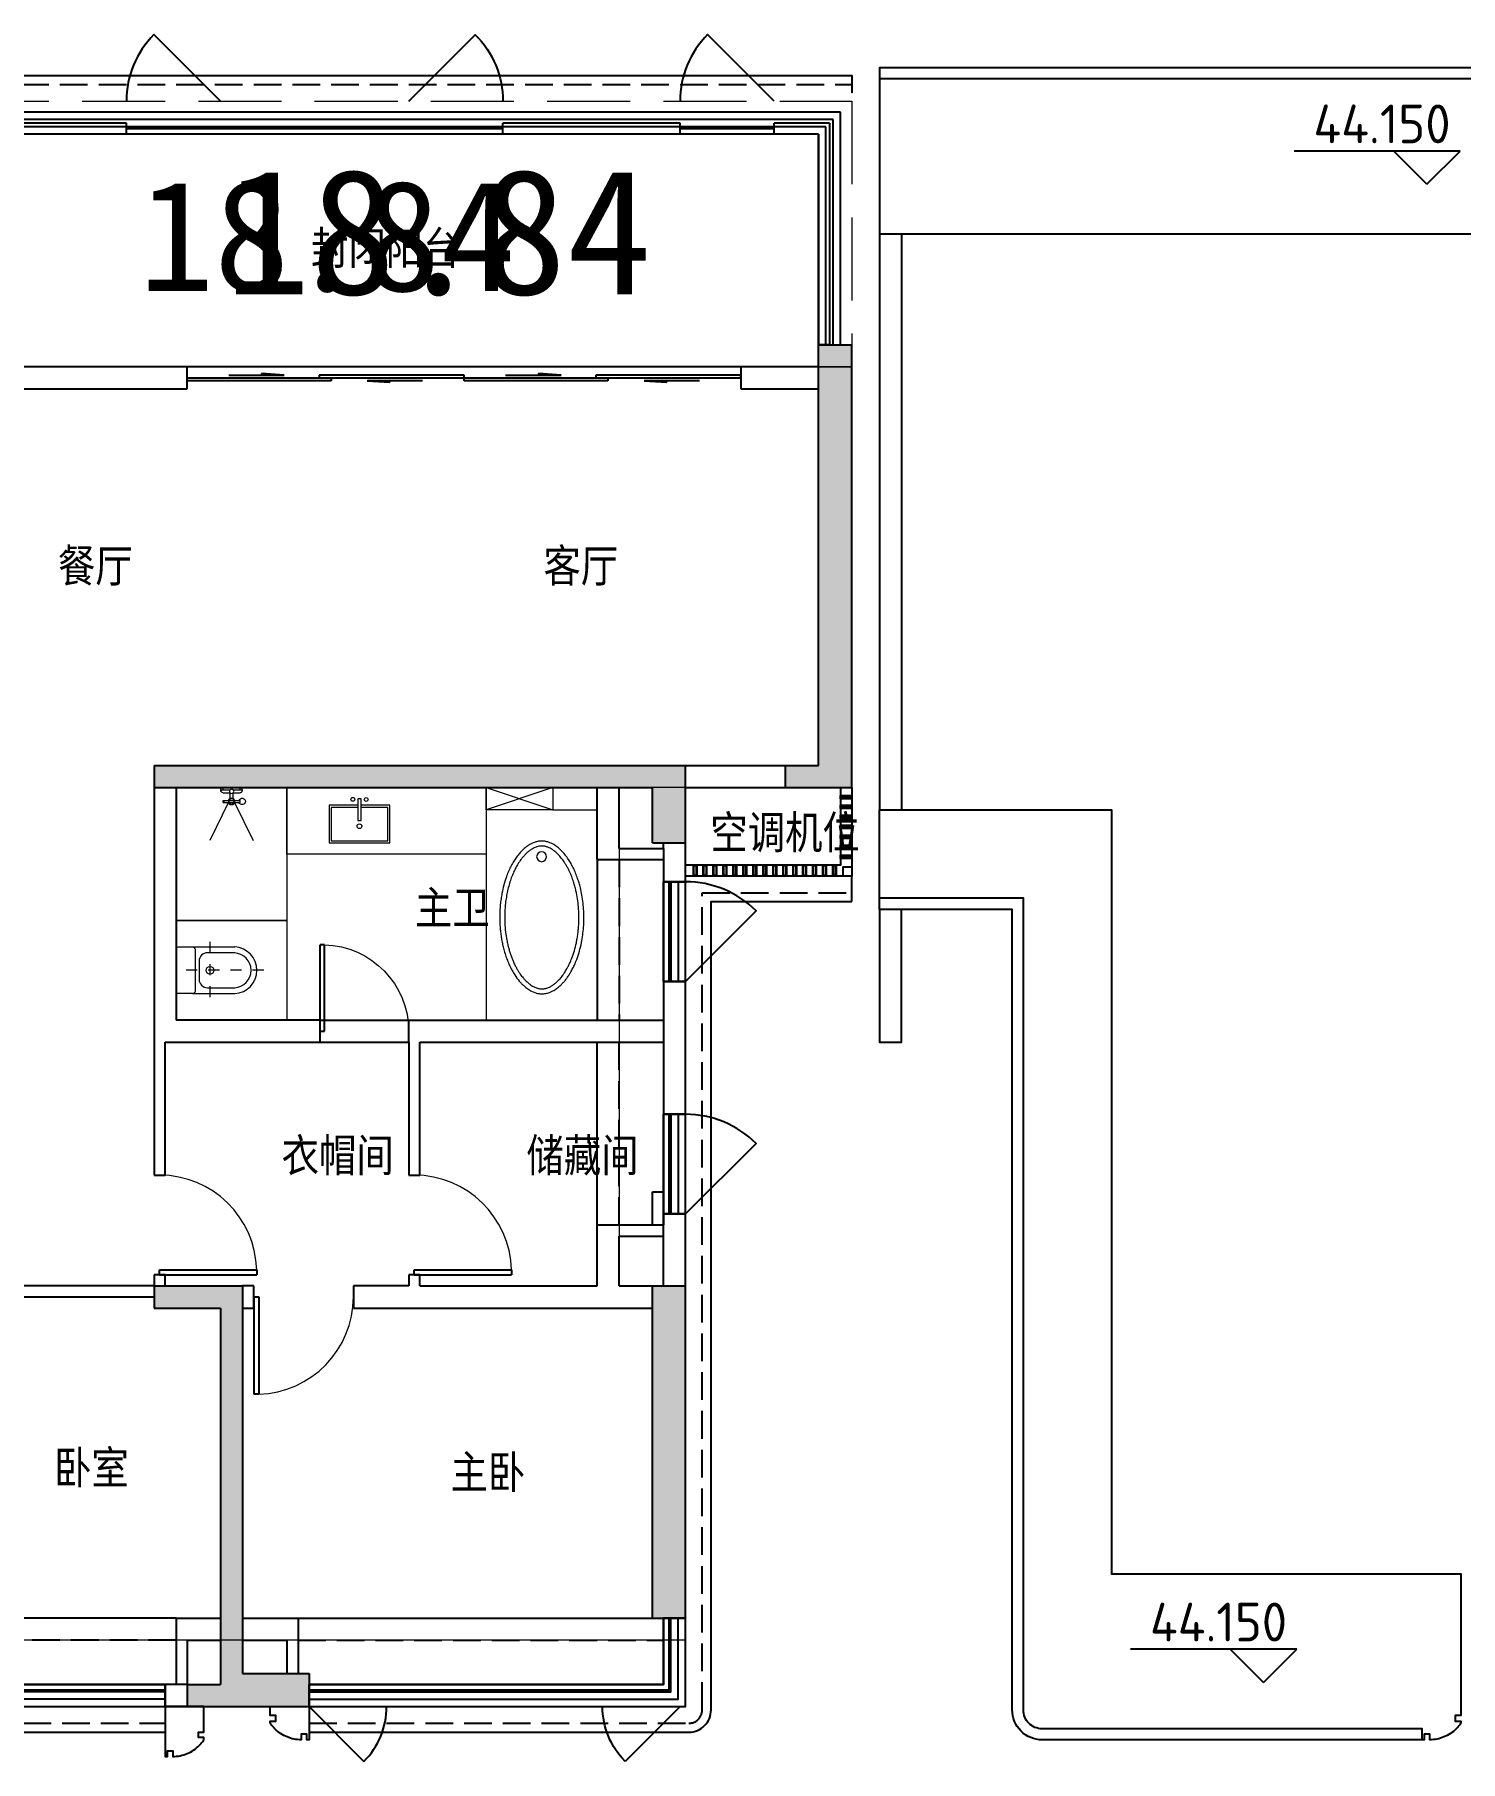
# Model space of a CAD drawing. Extents: x 512858 to 514372, y -232486 to -231710.
# Drawn here: x 513216.56 to 513229.44, y -232245.08 to -232229.49 of the extents above; entities that cross this region are included whole.
import ezdxf

# ---------------------------------------------------------------- set-up
doc = ezdxf.new("R2010")
doc.units = 0
doc.header["$LTSCALE"] = 1000
for name, pattern in [('__DASH', [0.35, 0.25, -0.1]), ('B1+B2户型(2#185报审版）-2$0$__DASH', [0.35, 0.25, -0.1]), ('B1+B2户型(2#185报审版）-2$0$DASH', [0.35, 0.25, -0.1]), ('DASH', [0.35, 0.25, -0.1])]:
    doc.linetypes.add(name, pattern=pattern)
doc.layers.get('0').update_dxf_attribs({"color": 252})
for name, color, linetype in [('$面积结果', 7, 'Continuous'), ('0-铝板', 253, 'Continuous'), ('6#-造型-1F（实施版）金属型材-METAL-S', 253, 'Continuous'), ('A-ANNO-100-DIM-E', 253, 'Continuous'), ('A-ANNO-100-TXT', 252, 'Continuous'), ('A-METAL-E', 253, 'Continuous'), ('A-STR-CONC-E', 253, 'Continuous'), ('A-WALL-S', 252, 'Continuous'), ('B1+B2户型(2#185报审版）-2$0$A-DOOR', 253, 'Continuous'), ('B1+B2户型(2#185报审版）-2$0$A-METAL-S', 253, 'Continuous'), ('B1+B2户型(2#185报审版）-2$0$A-PART-S', 253, 'Continuous'), ('B1+B2户型(2#185报审版）-2$0$A-PATT-COLU', 253, 'Continuous'), ('B1+B2户型(2#185报审版）-2$0$A-STR-CONC-B', 253, 'Continuous'), ('B1+B2户型(2#185报审版）-2$0$A-STR-CONC-E', 253, 'Continuous'), ('B1+B2户型(2#185报审版）-2$0$A-STR-CONC-H', 253, 'Continuous'), ('B1+B2户型(2#185报审版）-2$0$A-WALL-S', 253, 'Continuous'), ('B1+B2户型(2#185报审版）-2$0$A-WINDOW', 253, 'Continuous'), ('PUB_TEXT', 252, 'Continuous')]:
    doc.layers.add(name, color=color, linetype=linetype)
for name, color, linetype, lineweight in [('B1+B2户型(2#185报审版）-2$0$AE-FURN-MOVE', 253, 'Continuous', 20), ('面积-计容-住宅-0.5', 1, 'Continuous', 0), ('面积-计容-住宅-1', 1, 'Continuous', 0)]:
    doc.layers.add(name, color=color, linetype=linetype, lineweight=lineweight)
doc.styles.add('dw', font='simhei.ttf')
doc.styles.add('TYDG_02', font='TSSDENG.shx', dxfattribs={"width": 0.8, "bigfont": 'hztxt.shx'})

# ---------------------------------------------------------------- blocks, each defined once
blk = doc.blocks.new('1新176wz14')
at = {"layer": 'A-ANNO-100-TXT', "style": 'TYDG_02'}
for s, p in [('封闭阳台', (-135639, -1319879, 0)), ('餐厅', (-137925, -1322748)), ('客厅', (-133541, -1322748)), ('空调机位', (-132034, -1325156, -1)), ('主卫', (-134701, -1325837)), ('衣帽间', (-135905, -1328073)), ('储藏间', (-133694, -1328073)), ('卧室', (-137960, -1330892)), ('主卧', (-134380, -1330934))]:
    blk.add_text(s, height=337.6, dxfattribs=at).set_placement(p)
blk = doc.blocks.new('1新173qjoijgwjirwj')
at = {"layer": '6#-造型-1F（实施版）金属型材-METAL-S'}
blk.add_lwpolyline([(1778590, -392199), (1787490, -392199), (1787490, -392351), (1787490, -392351)], dxfattribs=at)
at = {"layer": '6#-造型-1F（实施版）金属型材-METAL-S', "color": 61, "linetype": '__DASH'}
blk.add_lwpolyline([(1778590, -392279), (1787490, -392279)], dxfattribs=at)
for points in [[(1756590, -399579), (1757840, -399579), (1757840, -406959, 0.414214), (1757960, -407079), (1781290, -407079)], [(1782590, -407079), (1786020, -407079, 0.414214), (1786140, -406959), (1786140, -399579), (1787490, -399579)]]:
    blk.add_lwpolyline(points, format="xyb", dxfattribs=at)
at = {"layer": '6#-造型-1F（实施版）金属型材-METAL-S'}
for points in [[(1756590, -399659), (1757760, -399659), (1757760, -406959, 0.414214), (1757960, -407159), (1781290, -407159)], [(1782590, -407159), (1786020, -407159, 0.414214), (1786220, -406959), (1786220, -399659), (1787490, -399659)]]:
    blk.add_lwpolyline(points, format="xyb", dxfattribs=at)
at = {"layer": '6#-造型-1F（实施版）金属型材-METAL-S', "color": 61}
blk.add_lwpolyline([(1781640, -407229), (1781640, -407209), (1781590, -407209), (1781590, -407159), (1781640, -407159), (1781640, -406929), (1781290, -406929), (1781290, -407379), (1781310, -407379), (1781310, -407329), (1781360, -407329), (1781360, -407379, 0.097374), (1781489, -407353, 0.097374), (1781598, -407280, 0.024265), (1781620, -407256, 0.024265), (1781640, -407229), (1781640, -407209)], format="xyb", dxfattribs=at)
blk.add_lwpolyline([(1782240, -406929), (1782590, -406929), (1782590, -407229), (1782570, -407229), (1782570, -407179), (1782520, -407179), (1782520, -407229, -0.097374), (1782391, -407203, -0.097374), (1782282, -407130, -0.024265), (1782260, -407106, -0.024265), (1782240, -407079), (1782240, -407059), (1782290, -407059), (1782290, -407009), (1782240, -407009)], format="xyb", close=True, dxfattribs=at)
blk = doc.blocks.new('1新90A$C799B250F')
at = {"layer": 'A-METAL-E', "elevation": 0}
blk.add_lwpolyline([(30900, 7170), (30900, 7400)], dxfattribs=at)
at = {"layer": '0-铝板', "color": 2}
blk.add_blockref('1新173qjoijgwjirwj', (-1756590, 406829, 0), dxfattribs=at)
blk = doc.blocks.new('1新160bcq14-27')
at = {"layer": 'A-METAL-E', "elevation": 0}
for points in [[(27550, 5750), (24150, 5750)], [(27550, 5700), (24150, 5700)], [(30000, 5750), (29150, 5750)], [(30000, 5700), (29150, 5700)], [(29000, -1050), (29000, -1950)], [(29050, -1050), (29050, -1950)], [(29000, -3150), (29000, -4050)], [(29050, -3150), (29050, -4050)], [(29000, -7700), (29000, -8300), (25800, -8300)], [(29050, -7700), (29050, -8350), (25800, -8350)], [(24500, -8300), (22400, -8300)], [(24500, -8350), (22400, -8350)]]:
    blk.add_lwpolyline(points, dxfattribs=at)
at = {"layer": 'A-WALL-S'}
for p, q in [((24150, 5800), (22650, 5800)), ((24150, 5700), (24150, 5800)), ((29150, 5800), (27550, 5800)), ((27550, 5700), (27550, 5800)), ((29150, 5700), (29150, 5800)), ((30500, 5800), (30000, 5800)), ((30000, 5700), (30000, 5800)), ((30500, 5800), (30500, 3800)), ((24150, 5700), (22650, 5700)), ((29150, 5700), (27550, 5700)), ((30400, 5700), (30000, 5700)), ((30400, 5700), (30400, 3800)), ((30500, 3800), (30400, 3800)), ((28900, -4150), (28900, -3850)), ((28900, -3850), (29000, -3850)), ((29000, -4150), (29000, -3850)), ((28900, -4150), (29000, -4150))]:
    blk.add_line(p, q, dxfattribs=at)
blk = doc.blocks.new('1新121B1+B2户型(2#185报审版）-2$0$6986586658ff3d')
at = {"layer": 'B1+B2户型(2#185报审版）-2$0$AE-FURN-MOVE'}
for p, q in [((-101, 77), (-82, 77)), ((-101, -77), (-101, 77)), ((-82, -77), (-82, 77)), ((-66, 14), (-13, 14)), ((-14, 13), (-14, 77)), ((13, 14), (14, 14)), ((14, 96), (34, 96)), ((14, 13), (14, 96)), ((14, 77), (34, 77)), ((-101, -67), (-82, -67)), ((-101, -77), (-82, -77)), ((-66, -14), (-13, -14)), ((-14, -77), (-14, -13)), ((13, -14), (14, -14)), ((14, -96), (14, -13)), ((14, -77), (34, -77)), ((14, -96), (34, -96))]:
    blk.add_line(p, q, dxfattribs=at)
for points in [[(-101, 27), (-445, 194)], [(-99, -28), (-445, -197)]]:
    blk.add_lwpolyline(points, dxfattribs=at)
for centre, radius in [((-91, 0), 28.8), ((-91, 0), 24), ((0, 0), 19.2)]:
    blk.add_circle(centre, radius, dxfattribs=at)
for centre, radius, start, end in [((-91, 96), 28.8, 289.4712, 250.5288), ((10, 72), 24.4, 78.4801, 168.9001), ((10, -72), 24.4, 191.0999, 281.5199)]:
    blk.add_arc(centre, radius, start, end, dxfattribs=at)
blk = doc.blocks.new('1新118B1+B2户型(2#185报审版）-2$0$69865866586652f-nezb')
at = {"color": 250, "linetype": 'B1+B2户型(2#185报审版）-2$0$DASH', "ltscale": 0.2}
for p, q in [((296757, 367901), (296757, 367111)), ((296501, 367416), (297013, 367416))]:
    blk.add_line(p, q, dxfattribs=at)
for p, q in [((296546, 367259), (296546, 367641)), ((296968, 367259), (296968, 367641))]:
    blk.add_line(p, q)
at = {"color": 250}
blk.add_lwpolyline([(296599, 367641), (296599, 367393, 0.414214), (296674, 367318), (296839, 367318, 0.414214), (296914, 367393), (296914, 367641)], format="xyb", dxfattribs=at)
blk.add_lwpolyline([(296546, 367259, -0.414214), (296567, 367281), (296947, 367281, -0.414214), (296968, 367259), (296968, 367132, -0.414214), (296947, 367111), (296567, 367111, -0.414214), (296546, 367132)], format="xyb", close=True)
blk.add_circle((296757, 367416), 35.2, dxfattribs=at)
blk.add_arc((296757, 367629), 211, 3.0492, 176.9508)
blk.add_arc((296757, 367629), 158, 3.0492, 176.9508, dxfattribs=at)
blk = doc.blocks.new('1新117B1+B2户型(2#185报审版）-2$0$235345')
at = {"layer": 'B1+B2户型(2#185报审版）-2$0$AE-FURN-MOVE', "extrusion": (0.001411, -2.82684e-05, 0.999999)}
for points in [[(20, 289), (20, 550), (-320, 550), (-320, 0), (20, 0), (20, 261)], [(0, 289), (0, 530), (-300, 530), (-300, 20), (0, 20), (0, 261)]]:
    blk.add_lwpolyline(points, dxfattribs=at)
at = {"layer": 'B1+B2户型(2#185报审版）-2$0$AE-FURN-MOVE', "extrusion": (0.001411, -2.82684e-05, 0.999999), "elevation": -1}
blk.add_lwpolyline([(-116, 261), (78, 261), (78, 289), (-116, 289)], close=True, dxfattribs=at)
at = {"layer": 'B1+B2户型(2#185报审版）-2$0$AE-FURN-MOVE'}
for centre, radius in [((74, 335), 17.1), ((-169, 275), 21.4), ((73, 215), 17.1)]:
    blk.add_circle(centre, radius, dxfattribs=at)
blk = doc.blocks.new('1新124B1+B2户型(2#185报审版）-2$0$yg')
at = {"layer": 'B1+B2户型(2#185报审版）-2$0$AE-FURN-MOVE'}
blk.add_circle((157, 0), 50, dxfattribs=at)
for points, knots in [([(0, 0), (0, -4), (0, -8), (1, -17), (1, -22), (2, -31), (3, -34), (4, -43), (5, -48), (8, -59), (10, -64), (14, -78), (18, -87), (26, -104), (30, -113), (43, -134), (51, -147), (71, -172), (82, -184), (107, -209), (120, -222), (150, -246), (166, -258), (197, -278), (211, -287), (241, -303), (256, -311), (288, -327), (304, -334), (339, -348), (356, -355), (390, -366), (405, -371), (436, -380), (452, -385), (493, -395), (518, -400), (570, -409), (596, -413), (649, -419), (675, -421), (729, -424), (756, -424), (809, -424), (836, -423), (890, -419), (916, -416), (968, -409), (994, -405), (1049, -394), (1078, -387), (1134, -371), (1161, -362), (1207, -345), (1226, -337), (1259, -322), (1273, -315), (1299, -301), (1311, -294), (1334, -281), (1346, -273), (1367, -259), (1377, -252), (1397, -237), (1406, -229), (1423, -214), (1431, -206), (1449, -189), (1458, -179), (1471, -163), (1476, -157), (1485, -144), (1489, -138), (1496, -126), (1500, -120), (1508, -104), (1512, -96), (1518, -81), (1520, -75), (1524, -63), (1526, -57), (1529, -44), (1530, -38), (1532, -25), (1532, -19), (1533, -9), (1533, -4), (1533, 3), (1532, 6), (1532, 14), (1531, 19), (1530, 31), (1529, 36), (1527, 47), (1525, 53), (1522, 64), (1520, 70), (1512, 90), (1506, 103), (1489, 132), (1480, 146), (1461, 169), (1453, 178), (1439, 193), (1433, 199), (1419, 212), (1413, 218), (1386, 240), (1365, 255), (1328, 279), (1314, 288), (1288, 302), (1278, 307), (1257, 318), (1245, 323), (1218, 335), (1201, 342), (1166, 355), (1148, 361), (1112, 373), (1093, 378), (1058, 387), (1042, 391), (1009, 397), (992, 401), (959, 406), (942, 409), (907, 413), (890, 415), (854, 418), (834, 419), (795, 420), (775, 421), (736, 420), (716, 420), (677, 418), (658, 416), (619, 413), (600, 410), (562, 405), (543, 402), (497, 393), (470, 387), (418, 373), (392, 365), (349, 350), (330, 343), (295, 328), (277, 320), (244, 303), (228, 295), (198, 277), (184, 268), (157, 249), (144, 239), (120, 220), (109, 210), (93, 194), (87, 188), (77, 177), (72, 171), (62, 160), (58, 154), (49, 142), (45, 136), (37, 123), (33, 117), (25, 102), (21, 94), (14, 76), (11, 68), (7, 54), (6, 48), (4, 39), (3, 35), (2, 27), (1, 23), (1, 15), (0, 12), (0, 5), (0, 3), (0, 0)], [0, 0, 0, 0, 0.037021, 0.037021, 0.080732, 0.080732, 0.113851, 0.113851, 0.160008, 0.160008, 0.207084, 0.207084, 0.280428, 0.280428, 0.353771, 0.353771, 0.455292, 0.455292, 0.556813, 0.556813, 0.658334, 0.658334, 0.759855, 0.759855, 0.837553, 0.837553, 0.915251, 0.915251, 0.992948, 0.992948, 1.070646, 1.070646, 1.135217, 1.135217, 1.199787, 1.199787, 1.297776, 1.297776, 1.395764, 1.395764, 1.493752, 1.493752, 1.591741, 1.591741, 1.689729, 1.689729, 1.787717, 1.787717, 1.885706, 1.885706, 2.000766, 2.000766, 2.115826, 2.115826, 2.201815, 2.201815, 2.271991, 2.271991, 2.335451, 2.335451, 2.39891, 2.39891, 2.462369, 2.462369, 2.525829, 2.525829, 2.589288, 2.589288, 2.668531, 2.668531, 2.719375, 2.719375, 2.770219, 2.770219, 2.821062, 2.821062, 2.895968, 2.895968, 2.946183, 2.946183, 3.001676, 3.001676, 3.057168, 3.057168, 3.112661, 3.112661, 3.152327, 3.152327, 3.177247, 3.177247, 3.227089, 3.227089, 3.276931, 3.276931, 3.326773, 3.326773, 3.376615, 3.376615, 3.492619, 3.492619, 3.608623, 3.608623, 3.68062, 3.68062, 3.731228, 3.731228, 3.781836, 3.781836, 3.91484, 3.91484, 3.993303, 3.993303, 4.046118, 4.046118, 4.098933, 4.098933, 4.175453, 4.175453, 4.251973, 4.251973, 4.328494, 4.328494, 4.392238, 4.392238, 4.455982, 4.455982, 4.519726, 4.519726, 4.58347, 4.58347, 4.654987, 4.654987, 4.726504, 4.726504, 4.798021, 4.798021, 4.869538, 4.869538, 4.941055, 4.941055, 5.012573, 5.012573, 5.118454, 5.118454, 5.224335, 5.224335, 5.306415, 5.306415, 5.388495, 5.388495, 5.470575, 5.470575, 5.552655, 5.552655, 5.634735, 5.634735, 5.716815, 5.716815, 5.763416, 5.763416, 5.810018, 5.810018, 5.85662, 5.85662, 5.907934, 5.907934, 5.959249, 5.959249, 6.032726, 6.032726, 6.106203, 6.106203, 6.154904, 6.154904, 6.190129, 6.190129, 6.225355, 6.225355, 6.259538, 6.259538, 6.283185, 6.283185, 6.283185, 6.283185]), ([(50, 0), (50, -5), (50, -11), (51, -20), (52, -25), (53, -33), (54, -37), (56, -46), (58, -51), (61, -60), (63, -64), (69, -80), (75, -91), (87, -110), (92, -118), (102, -131), (107, -137), (116, -147), (121, -153), (132, -164), (137, -169), (148, -179), (154, -185), (167, -195), (173, -200), (193, -215), (206, -224), (229, -239), (238, -244), (257, -255), (266, -260), (286, -271), (296, -276), (323, -288), (339, -295), (373, -308), (391, -314), (424, -325), (438, -329), (468, -337), (484, -341), (525, -351), (552, -356), (605, -364), (632, -367), (678, -371), (696, -372), (733, -374), (751, -374), (788, -374), (806, -374), (844, -372), (864, -371), (899, -367), (915, -366), (946, -362), (962, -359), (992, -354), (1006, -351), (1047, -343), (1074, -336), (1126, -321), (1151, -312), (1194, -296), (1213, -288), (1239, -276), (1248, -271), (1266, -262), (1274, -258), (1290, -249), (1297, -245), (1310, -237), (1317, -232), (1331, -223), (1339, -218), (1352, -208), (1358, -203), (1370, -194), (1376, -189), (1392, -175), (1401, -166), (1415, -151), (1420, -146), (1428, -136), (1432, -131), (1439, -122), (1442, -117), (1452, -103), (1457, -94), (1464, -80), (1467, -75), (1471, -64), (1473, -58), (1476, -49), (1477, -45), (1479, -38), (1479, -35), (1481, -29), (1481, -26), (1482, -20), (1482, -18), (1482, -13), (1482, -10), (1483, -3), (1483, 1), (1482, 10), (1482, 15), (1481, 23), (1480, 26), (1478, 35), (1477, 40), (1474, 49), (1472, 54), (1468, 65), (1466, 70), (1461, 81), (1458, 86), (1451, 98), (1447, 104), (1439, 116), (1436, 120), (1428, 130), (1424, 135), (1412, 149), (1402, 159), (1386, 175), (1379, 181), (1366, 191), (1360, 196), (1348, 206), (1341, 210), (1327, 221), (1318, 226), (1301, 237), (1292, 243), (1272, 254), (1262, 259), (1238, 271), (1225, 277), (1201, 288), (1190, 293), (1167, 301), (1156, 306), (1132, 314), (1119, 318), (1094, 325), (1081, 329), (1054, 336), (1040, 340), (1011, 346), (996, 349), (967, 354), (951, 357), (906, 363), (875, 366), (821, 370), (797, 370), (754, 371), (735, 370), (697, 369), (678, 368), (638, 364), (616, 362), (573, 356), (551, 352), (509, 344), (489, 340), (448, 329), (429, 324), (391, 312), (373, 306), (339, 292), (322, 285), (293, 272), (281, 266), (256, 253), (243, 246), (222, 233), (215, 228), (200, 218), (193, 213), (176, 201), (167, 194), (153, 182), (148, 178), (139, 169), (134, 165), (122, 152), (114, 144), (100, 127), (94, 118), (83, 102), (78, 94), (69, 79), (66, 71), (61, 59), (59, 53), (55, 41), (54, 35), (51, 22), (51, 15), (50, 6), (50, 3), (50, 0)], [0, 0, 0, 0, 0.063551, 0.063551, 0.112445, 0.112445, 0.161338, 0.161338, 0.210745, 0.210745, 0.260152, 0.260152, 0.374501, 0.374501, 0.446731, 0.446731, 0.496686, 0.496686, 0.546641, 0.546641, 0.594786, 0.594786, 0.642931, 0.642931, 0.691076, 0.691076, 0.778683, 0.778683, 0.831735, 0.831735, 0.884787, 0.884787, 0.937839, 0.937839, 1.017992, 1.017992, 1.098145, 1.098145, 1.161479, 1.161479, 1.225971, 1.225971, 1.331338, 1.331338, 1.436706, 1.436706, 1.506435, 1.506435, 1.576165, 1.576165, 1.645894, 1.645894, 1.720048, 1.720048, 1.781579, 1.781579, 1.843111, 1.843111, 1.899371, 1.899371, 2.011891, 2.011891, 2.124411, 2.124411, 2.213491, 2.213491, 2.260409, 2.260409, 2.307328, 2.307328, 2.347694, 2.347694, 2.388061, 2.388061, 2.438513, 2.438513, 2.481394, 2.481394, 2.524274, 2.524274, 2.610034, 2.610034, 2.658521, 2.658521, 2.702819, 2.702819, 2.747116, 2.747116, 2.835711, 2.835711, 2.890833, 2.890833, 2.952008, 2.952008, 2.99153, 2.99153, 3.031052, 3.031052, 3.063824, 3.063824, 3.096596, 3.096596, 3.123505, 3.123505, 3.177323, 3.177323, 3.231141, 3.231141, 3.272252, 3.272252, 3.326686, 3.326686, 3.38112, 3.38112, 3.435555, 3.435555, 3.489989, 3.489989, 3.552714, 3.552714, 3.597223, 3.597223, 3.641732, 3.641732, 3.730751, 3.730751, 3.784873, 3.784873, 3.828851, 3.828851, 3.872829, 3.872829, 3.925913, 3.925913, 3.978997, 3.978997, 4.036125, 4.036125, 4.103233, 4.103233, 4.156175, 4.156175, 4.209118, 4.209118, 4.263967, 4.263967, 4.318817, 4.318817, 4.378019, 4.378019, 4.437222, 4.437222, 4.496424, 4.496424, 4.614829, 4.614829, 4.705101, 4.705101, 4.776994, 4.776994, 4.848886, 4.848886, 4.933348, 4.933348, 5.017809, 5.017809, 5.102271, 5.102271, 5.186733, 5.186733, 5.268161, 5.268161, 5.349588, 5.349588, 5.41233, 5.41233, 5.487032, 5.487032, 5.533635, 5.533635, 5.580738, 5.580738, 5.649342, 5.649342, 5.688436, 5.688436, 5.727529, 5.727529, 5.805717, 5.805717, 5.883904, 5.883904, 5.962091, 5.962091, 6.03947, 6.03947, 6.097192, 6.097192, 6.172115, 6.172115, 6.247037, 6.247037, 6.283185, 6.283185, 6.283185, 6.283185])]:
    blk.add_open_spline(points, degree=3, knots=knots, dxfattribs=at)
blk = doc.blocks.new('1新113B1+B2户型(2#185报审版）-2$0$$DorLib2D$00000114')
at = {"color": 0}
blk.add_line((0.5, 0), (-0.207, 0.707), dxfattribs=at)
blk.add_arc((0.5, 0), 1, 135, 180, dxfattribs=at)
blk = doc.blocks.new('1新116B1+B2户型(2#185报审版）-2$0$$WINLIB2D$00000001')
at = {"color": 0}
for points in [[(-0.5, 0.5), (-0.5, -0.5)], [(-0.5, 0.5), (0.5, 0.5)], [(0.5, -0.5), (0.5, 0.5)], [(0.5, 0.1667), (-0.5, 0.1667)], [(0.5, -0.1667), (-0.5, -0.1667)], [(-0.5, -0.5), (0.5, -0.5)]]:
    blk.add_lwpolyline(points, dxfattribs=at)
blk = doc.blocks.new('1新112B1+B2户型(2#185报审版）-2$0$$DorLib2D$00000001')
for p, q in [((0.45, 0.975), (0.5, 0.975)), ((0.45, 0), (0.45, 0.975)), ((0.5, 0), (0.5, 0.975)), ((0.5, 0), (0.45, 0))]:
    blk.add_line(p, q)
at = {"lineweight": 13}
blk.add_arc((0.475, 0), 0.975, 91.4693, 180, dxfattribs=at)
blk = doc.blocks.new('1新114B1+B2户型(2#185报审版）-2$0$$DorLib2D$00000131')
at = {"color": 0, "linetype": 'Continuous'}
for p, q in [((0.15, 0.125), (0.2319, 0.1973)), ((0.2319, 0.1973), (0.2319, 0.125)), ((-0.5, 0.125), (-0.5, 0)), ((0.0192, 0.125), (-0.5, 0.125)), ((0.0192, 0), (0.0192, 0.125)), ((0.35, 0.125), (0.15, 0.125)), ((-0.5, 0), (0.0192, 0)), ((-0.024, 0), (0.5, 0)), ((-0.024, -0.125), (-0.024, 0)), ((0.5, 0), (0.5, -0.125)), ((-0.35, -0.125), (-0.15, -0.125)), ((-0.2319, -0.1973), (-0.2319, -0.125)), ((-0.15, -0.125), (-0.2319, -0.1973)), ((0.5, -0.125), (-0.024, -0.125))]:
    blk.add_line(p, q, dxfattribs=at)
blk = doc.blocks.new('1新110B1+B2户型(2#185报审版）-2')
at = {"layer": 'B1+B2户型(2#185报审版）-2$0$A-PATT-COLU'}
for points in [[(-131057, -997471), (-130757, -997471), (-130757, -997171), (-131057, -997171)], [(-131057, -1000971), (-130757, -1001171), (-130757, -997471), (-131057, -997471)], [(-137057, -1001171), (-132957, -1001171), (-132957, -1000971), (-137057, -1000971)], [(-132957, -1000971), (-132957, -1001171), (-132557, -1001171), (-132257, -1000971)], [(-132257, -1001671), (-132257, -1000971), (-132557, -1001171), (-132557, -1001671)], [(-131357, -1001171), (-130757, -1001171), (-131057, -1000971), (-131357, -1000971)], [(-137057, -1005871), (-136957, -1005871), (-136957, -1005671), (-137057, -1005671)], [(-136957, -1005671), (-136957, -1005871), (-136457, -1005871), (-136257, -1005671)], [(-136257, -1005671), (-136457, -1005871), (-136457, -1008771), (-136257, -1008771)], [(-132257, -1008671), (-132257, -1005671), (-132557, -1005671), (-132557, -1008671)], [(-136257, -1008771), (-136457, -1008771), (-136457, -1009271), (-136357, -1009304), (-136257, -1009171)], [(-136357, -1009304), (-136357, -1009471), (-135857, -1009471), (-135857, -1009171), (-136257, -1009171)], [(-135857, -1009171), (-135857, -1009471), (-135657, -1009471), (-135657, -1009171)], [(-136757, -1009471), (-136357, -1009471), (-136357, -1009304), (-136457, -1009271), (-136757, -1009271)]]:
    blk.add_hatch(color=256, dxfattribs=at).paths.add_polyline_path(points)
at = {"layer": 'B1+B2户型(2#185报审版）-2$0$A-DOOR'}
for p, q in [((-134257, -997371), (-136757, -997371)), ((-131757, -997371), (-134257, -997371)), ((-135557, -1003271), (-134757, -1003271)), ((-135557, -1003471), (-134757, -1003471))]:
    blk.add_line(p, q, dxfattribs=at)
at = {"layer": 'B1+B2户型(2#185报审版）-2$0$A-METAL-S'}
for points in [[(-130757, -1001241), (-130757, -1001271), (-130857, -1001271), (-130857, -1001241)], [(-130762, -1001246), (-130762, -1001266), (-130852, -1001266), (-130852, -1001246)], [(-130757, -1001331), (-130757, -1001361), (-130857, -1001361), (-130857, -1001331)], [(-130762, -1001336), (-130762, -1001356), (-130852, -1001356), (-130852, -1001336)], [(-130757, -1001421), (-130757, -1001451), (-130857, -1001451), (-130857, -1001421)], [(-130757, -1001511), (-130757, -1001541), (-130857, -1001541), (-130857, -1001511)], [(-130762, -1001426), (-130762, -1001446), (-130852, -1001446), (-130852, -1001426)], [(-130762, -1001516), (-130762, -1001536), (-130852, -1001536), (-130852, -1001516)], [(-130757, -1001601), (-130757, -1001631), (-130857, -1001631), (-130857, -1001601)], [(-130757, -1001691), (-130757, -1001721), (-130857, -1001721), (-130857, -1001691)], [(-130762, -1001606), (-130762, -1001626), (-130852, -1001626), (-130852, -1001606)], [(-130762, -1001696), (-130762, -1001716), (-130852, -1001716), (-130852, -1001696)], [(-132157, -1001971), (-132187, -1001971), (-132187, -1001871), (-132157, -1001871)], [(-132162, -1001966), (-132182, -1001966), (-132182, -1001876), (-132162, -1001876)], [(-132067, -1001971), (-132097, -1001971), (-132097, -1001871), (-132067, -1001871)], [(-132072, -1001966), (-132092, -1001966), (-132092, -1001876), (-132072, -1001876)], [(-131977, -1001971), (-132007, -1001971), (-132007, -1001871), (-131977, -1001871)], [(-131982, -1001966), (-132002, -1001966), (-132002, -1001876), (-131982, -1001876)], [(-131887, -1001971), (-131917, -1001971), (-131917, -1001871), (-131887, -1001871)], [(-131892, -1001966), (-131912, -1001966), (-131912, -1001876), (-131892, -1001876)], [(-131797, -1001971), (-131827, -1001971), (-131827, -1001871), (-131797, -1001871)], [(-131802, -1001966), (-131822, -1001966), (-131822, -1001876), (-131802, -1001876)], [(-131707, -1001971), (-131737, -1001971), (-131737, -1001871), (-131707, -1001871)], [(-131712, -1001966), (-131732, -1001966), (-131732, -1001876), (-131712, -1001876)], [(-131617, -1001971), (-131647, -1001971), (-131647, -1001871), (-131617, -1001871)], [(-131622, -1001966), (-131642, -1001966), (-131642, -1001876), (-131622, -1001876)], [(-131527, -1001971), (-131557, -1001971), (-131557, -1001871), (-131527, -1001871)], [(-131532, -1001966), (-131552, -1001966), (-131552, -1001876), (-131532, -1001876)], [(-131437, -1001971), (-131467, -1001971), (-131467, -1001871), (-131437, -1001871)], [(-131442, -1001966), (-131462, -1001966), (-131462, -1001876), (-131442, -1001876)], [(-131347, -1001971), (-131377, -1001971), (-131377, -1001871), (-131347, -1001871)], [(-131352, -1001966), (-131372, -1001966), (-131372, -1001876), (-131352, -1001876)], [(-131257, -1001971), (-131287, -1001971), (-131287, -1001871), (-131257, -1001871)], [(-131262, -1001966), (-131282, -1001966), (-131282, -1001876), (-131262, -1001876)], [(-131167, -1001971), (-131197, -1001971), (-131197, -1001871), (-131167, -1001871)], [(-131172, -1001966), (-131192, -1001966), (-131192, -1001876), (-131172, -1001876)], [(-131077, -1001971), (-131107, -1001971), (-131107, -1001871), (-131077, -1001871)], [(-131082, -1001966), (-131102, -1001966), (-131102, -1001876), (-131082, -1001876)], [(-130987, -1001971), (-131017, -1001971), (-131017, -1001871), (-130987, -1001871)], [(-130992, -1001966), (-131012, -1001966), (-131012, -1001876), (-130992, -1001876)], [(-130897, -1001971), (-130927, -1001971), (-130927, -1001871), (-130897, -1001871)], [(-130902, -1001966), (-130922, -1001966), (-130922, -1001876), (-130902, -1001876)], [(-130757, -1001781), (-130757, -1001811), (-130857, -1001811), (-130857, -1001781)], [(-130762, -1001786), (-130762, -1001806), (-130852, -1001806), (-130852, -1001786)]]:
    blk.add_lwpolyline(points, close=True, dxfattribs=at)
blk.add_lwpolyline([(-130757, -1001891), (-130837, -1001891), (-130837, -1001971)], dxfattribs=at)
at = {"layer": 'B1+B2户型(2#185报审版）-2$0$A-PART-S'}
for p, q in [((-132257, -1000971), (-131357, -1000971)), ((-132257, -1001171), (-131357, -1001171)), ((-132457, -1001721), (-132457, -1001671)), ((-132457, -1001721), (-132457, -1002021)), ((-132257, -1001721), (-132257, -1001671)), ((-132257, -1002021), (-132257, -1001721)), ((-132457, -1002021), (-132257, -1002021)), ((-132257, -1002921), (-132457, -1002921)), ((-132457, -1002921), (-132457, -1003371)), ((-132257, -1003371), (-132257, -1002921)), ((-132457, -1003371), (-132457, -1004121)), ((-132257, -1004121), (-132257, -1003371)), ((-132457, -1004121), (-132257, -1004121)), ((-132257, -1005021), (-132457, -1005021)), ((-132457, -1005021), (-132457, -1005121)), ((-132457, -1005671), (-132457, -1005121)), ((-132257, -1005121), (-132257, -1005021)), ((-132257, -1005671), (-132257, -1005121)), ((-132457, -1005671), (-132257, -1005671)), ((-136757, -1009271), (-136957, -1009271)), ((-136957, -1009271), (-136957, -1009471)), ((-136957, -1009471), (-136757, -1009471))]:
    blk.add_line(p, q, dxfattribs=at)
at = {"layer": 'B1+B2户型(2#185报审版）-2$0$A-STR-CONC-B'}
for p, q in [((-131057, -997471), (-131057, -997171)), ((-131057, -997171), (-130757, -997171)), ((-130757, -997471), (-130757, -997171)), ((-131057, -1000971), (-131057, -997471)), ((-130757, -1001171), (-130757, -997471)), ((-137057, -1000971), (-132957, -1000971)), ((-137057, -1000971), (-137057, -1001171)), ((-132957, -1000971), (-132257, -1000971)), ((-132257, -1001671), (-132257, -1000971)), ((-131357, -1000971), (-131057, -1000971)), ((-131357, -1000971), (-131357, -1001171)), ((-137057, -1001171), (-132957, -1001171)), ((-132957, -1001171), (-132557, -1001171)), ((-132557, -1001671), (-132557, -1001171)), ((-131357, -1001171), (-130757, -1001171)), ((-132557, -1001671), (-132257, -1001671)), ((-137057, -1005671), (-136957, -1005671)), ((-137057, -1005671), (-137057, -1005871)), ((-136957, -1005671), (-136257, -1005671)), ((-136257, -1005671), (-136257, -1008771)), ((-132557, -1008671), (-132557, -1005671)), ((-132557, -1005671), (-132257, -1005671)), ((-132257, -1008671), (-132257, -1005671)), ((-137057, -1005871), (-136957, -1005871)), ((-136957, -1005871), (-136457, -1005871)), ((-136457, -1005871), (-136457, -1008771)), ((-132557, -1008671), (-132257, -1008671)), ((-136457, -1008771), (-136457, -1009271)), ((-136257, -1008771), (-136257, -1009171)), ((-136257, -1009171), (-135857, -1009171)), ((-135857, -1009171), (-135657, -1009171)), ((-135657, -1009171), (-135657, -1009471)), ((-136757, -1009271), (-136457, -1009271)), ((-136757, -1009271), (-136757, -1009471)), ((-136757, -1009471), (-136357, -1009471)), ((-136357, -1009471), (-135857, -1009471)), ((-135857, -1009471), (-135657, -1009471))]:
    blk.add_line(p, q, dxfattribs=at)
at = {"layer": 'B1+B2户型(2#185报审版）-2$0$A-STR-CONC-E'}
blk.add_line((-135757, -1008671), (-132457, -1008671), dxfattribs=at)
for points in [[(-130757, -1001171), (-130757, -1001971), (-132257, -1001971)], [(-130857, -1001171), (-130857, -1001871), (-132257, -1001871)], [(-133057, -1001821), (-133057, -1003271)], [(-133057, -1005121), (-133057, -1003471)], [(-136857, -1008671), (-139357, -1008671)]]:
    blk.add_lwpolyline(points, dxfattribs=at)
at = {"layer": 'B1+B2户型(2#185报审版）-2$0$A-STR-CONC-H', "linetype": 'B1+B2户型(2#185报审版）-2$0$DASH'}
blk.add_line((-135757, -1008871), (-132457, -1008871), dxfattribs=at)
for points in [[(-132857, -1001821), (-132857, -1003271)], [(-132857, -1005121), (-132857, -1003471)], [(-136857, -1008871), (-139357, -1008871)]]:
    blk.add_lwpolyline(points, dxfattribs=at)
at = {"layer": 'B1+B2户型(2#185报审版）-2$0$A-WALL-S'}
for p, q in [((-136757, -997371), (-138557, -997371)), ((-136757, -997571), (-136757, -997371)), ((-131057, -997371), (-131757, -997371)), ((-131757, -997371), (-131757, -997571)), ((-138757, -997571), (-136757, -997571)), ((-131757, -997571), (-131057, -997571)), ((-137057, -1001171), (-137057, -1003371)), ((-136857, -1001171), (-136857, -1003271)), ((-133057, -1001821), (-133057, -1001171)), ((-132857, -1001721), (-132857, -1001171)), ((-132857, -1001721), (-132457, -1001721)), ((-133057, -1001821), (-132457, -1001821)), ((-135557, -1003271), (-136857, -1003271)), ((-135557, -1003471), (-135557, -1003271)), ((-134757, -1003471), (-134757, -1003271)), ((-134757, -1003271), (-132457, -1003271)), ((-137057, -1003371), (-137057, -1004671)), ((-136957, -1003471), (-135557, -1003471)), ((-136957, -1004671), (-136957, -1003471)), ((-134757, -1003471), (-134757, -1004671)), ((-134657, -1004671), (-134657, -1003471)), ((-134657, -1003471), (-132457, -1003471)), ((-137057, -1004671), (-136957, -1004671)), ((-134757, -1004671), (-134657, -1004671)), ((-133057, -1005671), (-133057, -1005121)), ((-133057, -1005121), (-132457, -1005121)), ((-132857, -1005671), (-132857, -1005221)), ((-132857, -1005221), (-132457, -1005221)), ((-136957, -1005571), (-137057, -1005571)), ((-137057, -1005571), (-137057, -1005671)), ((-136957, -1005671), (-136957, -1005571)), ((-134657, -1005571), (-134757, -1005571)), ((-134757, -1005571), (-134757, -1005671)), ((-134657, -1005671), (-134657, -1005571)), ((-137057, -1005671), (-138357, -1005671)), ((-138357, -1005771), (-137057, -1005771)), ((-136157, -1005671), (-136257, -1005671)), ((-136157, -1005871), (-136157, -1005671)), ((-134757, -1005671), (-135257, -1005671)), ((-135257, -1005671), (-135257, -1005871)), ((-134657, -1005671), (-133057, -1005671)), ((-132857, -1005671), (-132557, -1005671)), ((-136257, -1005871), (-136157, -1005871)), ((-135257, -1005871), (-134757, -1005871)), ((-134757, -1005871), (-132957, -1005871)), ((-132957, -1005871), (-132557, -1005871)), ((-136857, -1008671), (-136857, -1009271)), ((-136857, -1008671), (-136457, -1008671)), ((-136257, -1008671), (-135757, -1008671)), ((-135757, -1008671), (-135757, -1009171)), ((-132257, -1008671), (-132457, -1008671)), ((-136757, -1008871), (-136757, -1009271)), ((-136757, -1008871), (-136457, -1008871)), ((-136257, -1008871), (-135857, -1008871)), ((-135857, -1008871), (-135857, -1009171)), ((-136757, -1009271), (-136857, -1009271)), ((-135657, -1009471), (-135657, -1009271))]:
    blk.add_line(p, q, dxfattribs=at)
at = {"layer": 'B1+B2户型(2#185报审版）-2$0$A-WINDOW'}
for p, q in [((-130857, -995071), (-139657, -995071)), ((-130924, -995138), (-139657, -995138)), ((-130924, -997171), (-130924, -995138)), ((-130857, -997171), (-130857, -995071)), ((-130990, -995204), (-139657, -995204)), ((-131057, -995271), (-139657, -995271)), ((-131057, -997171), (-131057, -995271)), ((-130990, -997171), (-130990, -995204)), ((-131057, -997171), (-130857, -997171)), ((-132457, -1008671), (-132257, -1008671)), ((-135657, -1009271), (-135657, -1009471))]:
    blk.add_line(p, q, dxfattribs=at)
at = {"layer": 'B1+B2户型(2#185报审版）-2$0$A-WINDOW', "extrusion": (0, 0, -1), "elevation": 0}
for points in [[(136457, -994971), (137058, -994370, -0.198912), (137307, -994971)], [(134757, -994973), (134156, -994372, 0.198912), (133907, -994973)]]:
    blk.add_lwpolyline(points, format="xyb", dxfattribs=at)
at = {"layer": 'B1+B2户型(2#185报审版）-2$0$A-WINDOW', "extrusion": (0, 0, -1)}
for points in [[(131457, -994971), (132058, -994370, -0.198912), (132307, -994971)], [(132257, -1002921), (131621, -1002285, -0.198912), (132257, -1002021)], [(132257, -1005021), (131621, -1004385, -0.198912), (132257, -1004121)]]:
    blk.add_lwpolyline(points, format="xyb", dxfattribs=at)
at = {"layer": 'B1+B2户型(2#185报审版）-2$0$A-WINDOW'}
for points in [[(-135657, -1009271), (-132457, -1009271), (-132457, -1008671)], [(-135657, -1009404), (-132324, -1009404), (-132324, -1008671)], [(-135657, -1009338), (-132390, -1009338), (-132390, -1008671)], [(-135657, -1009471), (-132257, -1009471), (-132257, -1008671)]]:
    blk.add_lwpolyline(points, dxfattribs=at)
at = {"layer": 'B1+B2户型(2#185报审版）-2$0$AE-FURN-MOVE'}
for points in [[(-136857, -1001171), (-135857, -1001171), (-135857, -1002371), (-136857, -1002371)], [(-135857, -1001171), (-134057, -1001171), (-134057, -1001771), (-135857, -1001771)], [(-133457, -1001371), (-134057, -1001371), (-134057, -1001171), (-133457, -1001171)], [(-133057, -1001371), (-133057, -1001171), (-133457, -1001171), (-133457, -1001371)], [(-136857, -1002371), (-135857, -1002371), (-135857, -1003271), (-136857, -1003271)]]:
    blk.add_lwpolyline(points, close=True, dxfattribs=at)
for points in [[(-134057, -1001171), (-134057, -1003271)], [(-133457, -1001171), (-134057, -1001371)]]:
    blk.add_lwpolyline(points, dxfattribs=at)
at = {"layer": 'B1+B2户型(2#185报审版）-2$0$AE-FURN-MOVE', "elevation": 0}
blk.add_lwpolyline([(-134057, -1001171), (-133457, -1001371)], dxfattribs=at)
at = {"extrusion": (-1.46937e-39, -1.44111e-29, -1), "xscale": -1, "zscale": -1, "rotation": 269.999911460355}
blk.add_blockref('1新117B1+B2户型(2#185报审版）-2$0$235345', (134927, -1001351, 0), dxfattribs=at)
at = {"extrusion": (2.93706e-39, -1.44111e-29, -1), "xscale": 0.9000000000000002, "yscale": 0.9000000000000002, "zscale": -0.9000000000000002, "rotation": 270}
blk.add_blockref('1新124B1+B2户型(2#185报审版）-2$0$yg', (133557, -1001654, 0), dxfattribs=at)
at = {"layer": 'B1+B2户型(2#185报审版）-2$0$A-DOOR'}
for name, p, xscale, yscale, zscale, rotation in [('1新114B1+B2户型(2#185报审版）-2$0$$DorLib2D$00000131', (-135507, -997471), -2500, 200, 200, 180), ('1新114B1+B2户型(2#185报审版）-2$0$$DorLib2D$00000131', (-133007, -997471), -2500, 200, 200, 180), ('1新112B1+B2户型(2#185报审版）-2$0$$DorLib2D$00000001', (-137007, -1005121), -900, -900, 100, 90), ('1新112B1+B2户型(2#185报审版）-2$0$$DorLib2D$00000001', (-134707, -1005121), -900, -900, 100, 90)]:
    blk.add_blockref(name, p, dxfattribs=dict(at, xscale=xscale, yscale=yscale, zscale=zscale, rotation=rotation))
at = {"layer": 'B1+B2户型(2#185报审版）-2$0$A-DOOR', "zscale": 200}
for p, xscale, yscale in [((-135157, -1003371), -800, 800), ((-135707, -1005771), -900, -900)]:
    blk.add_blockref('1新112B1+B2户型(2#185报审版）-2$0$$DorLib2D$00000001', p, dxfattribs=dict(at, xscale=xscale, yscale=yscale))
at = {"layer": 'B1+B2户型(2#185报审版）-2$0$A-WINDOW', "xscale": 900, "yscale": 200, "zscale": 200, "rotation": 90}
for p in [(-132357, -1002471), (-132357, -1004571)]:
    blk.add_blockref('1新116B1+B2户型(2#185报审版）-2$0$$WINLIB2D$00000001', p, dxfattribs=at)
at = {"layer": 'B1+B2户型(2#185报审版）-2$0$A-WINDOW', "xscale": 2100, "yscale": 200, "zscale": 200}
blk.add_blockref('1新116B1+B2户型(2#185报审版）-2$0$$WINLIB2D$00000001', (-138007, -1009371), dxfattribs=at)
at = {"layer": 'B1+B2户型(2#185报审版）-2$0$A-WINDOW', "linetype": 'B1+B2户型(2#185报审版）-2$0$__DASH', "yscale": 700, "zscale": -700, "rotation": 180}
for p, xscale in [((-135307, -1009471), 700), ((-132657, -1009471), -700)]:
    blk.add_blockref('1新113B1+B2户型(2#185报审版）-2$0$$DorLib2D$00000114', p, dxfattribs=dict(at, xscale=xscale))
at = {"layer": 'B1+B2户型(2#185报审版）-2$0$AE-FURN-MOVE', "extrusion": (-4.50757e-07, -2.82798e-05, -1), "zscale": -1.000000000000008, "rotation": 90}
blk.add_blockref('1新121B1+B2户型(2#185报审版）-2$0$6986586658ff3d', (136357, -1001205, 28), dxfattribs=at)
at = {"layer": 'B1+B2户型(2#185报审版）-2$0$AE-FURN-MOVE', "extrusion": (-2.93874e-39, -1.44111e-29, -1), "xscale": -1, "zscale": -1, "rotation": 90}
blk.add_blockref('1新118B1+B2户型(2#185报审版）-2$0$69865866586652f-nezb', (503968, -706064), dxfattribs=at)

msp = doc.modelspace()

# ---------------------------------------------------------------- linework, layer by layer
at = {"layer": 'A-ANNO-100-DIM-E'}
for p, q in [((513229.439, -232230.538), (513227.939, -232230.538)), ((513229.139, -232230.838), (513228.839, -232230.538)), ((513229.139, -232230.838), (513229.439, -232230.538)), ((513227.963, -232244.068), (513226.463, -232244.068)), ((513227.663, -232244.368), (513227.363, -232244.068)), ((513227.663, -232244.368), (513227.963, -232244.068))]:
    msp.add_line(p, q, dxfattribs=at)
at = {"layer": 'A-METAL-E'}
msp.add_lwpolyline([(513233.094, -232229.787), (513224.194, -232229.787), (513224.194, -232231.287), (513233.444, -232231.287), (513233.444, -232230.007), (513233.394, -232230.007), (513233.394, -232229.957), (513233.444, -232229.957), (513233.444, -232229.937, 0.024265), (513233.424, -232229.911, 0.024265), (513233.402, -232229.886, 0.097374), (513233.292, -232229.813, 0.097374), (513233.164, -232229.787), (513233.164, -232229.837), (513233.114, -232229.837), (513233.114, -232229.787), (513233.094, -232229.787), (513233.094, -232229.887), (513224.194, -232229.887)], format="xyb", dxfattribs=at)
at = {"layer": '面积-计容-住宅-0.5', "linetype": 'DASH', "ltscale": 0.003}
msp.add_lwpolyline([(513223.944, -232232.487), (513216.144, -232232.487), (513216.144, -232230.687), (513215.944, -232230.687), (513215.944, -232230.087), (513223.944, -232230.087)], close=True, dxfattribs=at)
at = {"layer": '面积-计容-住宅-1'}
msp.add_lwpolyline([(513204.944, -232230.687), (513211.944, -232230.687), (513211.944, -232231.287), (513214.444, -232231.287), (513214.444, -232230.687), (513216.144, -232230.687), (513216.144, -232232.487), (513223.944, -232232.487), (513223.944, -232236.287), (513221.844, -232236.287), (513221.844, -232240.787), (513222.444, -232240.787), (513222.444, -232243.987), (513215.144, -232243.987), (513215.144, -232243.287), (513211.544, -232243.287), (513211.544, -232242.637), (513205.344, -232242.637)], dxfattribs=at)

# ---------------------------------------------------------------- block references
at = {"xscale": 0.001, "yscale": 0.001, "zscale": 0.001}
for name, p in [('1新110B1+B2户型(2#185报审版）-2', (513354.701, -231235.116)), ('1新160bcq14-27', (513193.244, -232236.087)), ('1新176wz14', (513354.701, -230911.716))]:
    msp.add_blockref(name, p, dxfattribs=at)
at = {"layer": 'A-METAL-E', "xscale": 0.001, "yscale": 0.001, "zscale": 0.001}
msp.add_blockref('1新90A$C799B250F', (513193.044, -232244.487), dxfattribs=at)

# ---------------------------------------------------------------- texts
at = {"layer": '$面积结果', "color": 1, "style": 'dw'}
msp.add_text('18.84', height=1.1331, dxfattribs=at).set_placement((513218.285, -232231.833))
at = {"layer": 'PUB_TEXT', "color": 253, "style": 'TYDG_02'}
for p in [(513228.113, -232230.468), (513226.637, -232243.998)]:
    msp.add_text('44.150', height=0.35, dxfattribs=at).set_placement(p)
at = {"layer": '面积-计容-住宅-0.5', "linetype": 'DASH', "ltscale": 3, "style": 'dw'}
msp.add_text('18.84', height=1, dxfattribs=at).set_placement((513217.507, -232231.803))

# ---------------------------------------------------------------- wipeouts: each hides what was drawn before it
msp.add_wipeout([(513224.194, -232236.287), (513224.194, -232238.587), (513224.394, -232238.587), (513224.394, -232236.287)])

# ---------------------------------------------------------------- next in the draw order: linework, layer by layer
at = {"layer": 'A-METAL-E'}
msp.add_lwpolyline([(513224.194, -232237.387), (513224.194, -232238.587), (513224.394, -232238.587), (513224.394, -232237.387)], dxfattribs=at)
msp.add_lwpolyline([(513229.094, -232244.887), (513225.664, -232244.887, -0.414214), (513225.394, -232244.617), (513225.394, -232237.387), (513224.194, -232237.387)], format="xyb", dxfattribs=at)

# ---------------------------------------------------------------- next in the draw order: wipeouts: each hides what was drawn before it
msp.add_wipeout([(513224.126, -232236.287), (513224.394, -232236.287), (513224.394, -232237.237), (513224.194, -232237.237)])

# ---------------------------------------------------------------- next in the draw order: linework, layer by layer
msp.add_lwpolyline([(513224.194, -232237.387), (513224.194, -232236.487), (513226.291, -232236.487), (513226.291, -232243.387), (513229.444, -232243.387), (513229.444, -232244.667), (513229.394, -232244.667), (513229.394, -232244.717), (513229.444, -232244.717), (513229.444, -232244.737, -0.024265), (513229.424, -232244.764, -0.024265), (513229.402, -232244.788, -0.097374), (513229.292, -232244.861, -0.097374), (513229.164, -232244.887), (513229.164, -232244.837), (513229.114, -232244.837), (513229.114, -232244.887), (513229.094, -232244.887), (513229.094, -232244.787), (513225.664, -232244.787, -0.414214), (513225.494, -232244.617), (513225.494, -232237.287), (513224.194, -232237.287)], format="xyb", dxfattribs=at)
at = {"layer": 'A-STR-CONC-E'}
for points in [[(513224.194, -232231.287), (513224.194, -232236.487)], [(513224.394, -232231.287), (513224.394, -232236.487)]]:
    msp.add_lwpolyline(points, dxfattribs=at)

doc.saveas('drawing.dxf')
